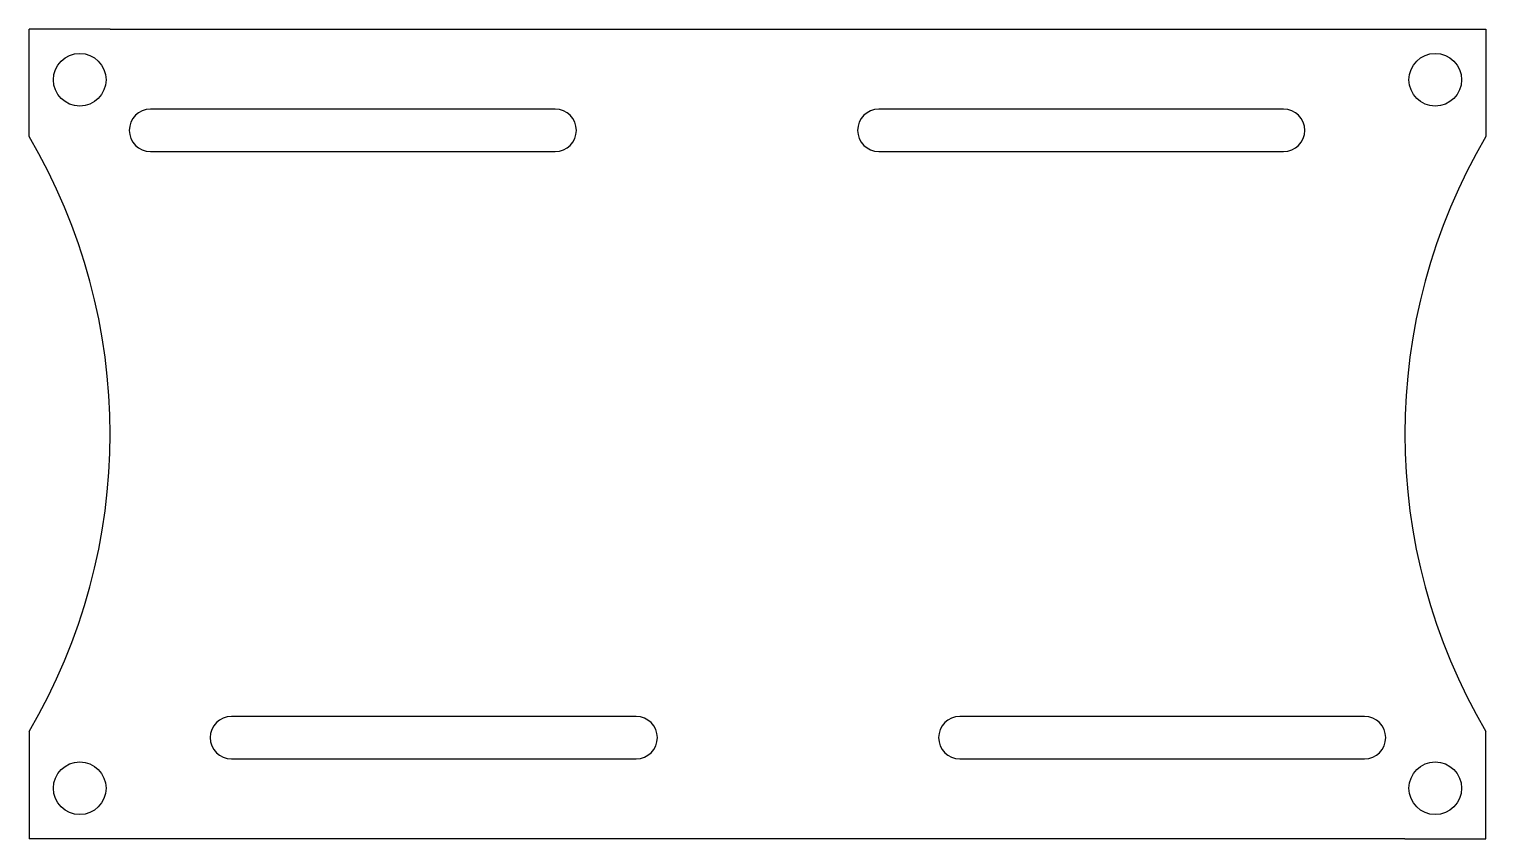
# Model space of a CAD drawing. Header units: millimetres. Extents: x -36 to 36, y -20 to 20.
import ezdxf

# ---------------------------------------------------------------- set-up
doc = ezdxf.new("R2010")
doc.units = ezdxf.units.MM
doc.layers.add('Sketch004', color=7, linetype='CONTINUOUS')

msp = doc.modelspace()

# ---------------------------------------------------------------- linework, layer by layer
at = {"layer": 'Sketch004'}
for p, q in [((-36, 14.6969), (-36, 20)), ((-32, 20), (-36, 20)), ((-32, 20), (32, 20)), ((32, 20), (36, 20)), ((36, 20), (36, 14.6969)), ((-10, 16.05), (-30, 16.05)), ((26, 16.05), (6, 16.05)), ((-30, 13.95), (-10, 13.95)), ((6, 13.95), (26, 13.95)), ((-6, -13.95), (-26, -13.95)), ((30, -13.95), (10, -13.95)), ((-36, -14.6969), (-36, -20)), ((36, -20), (36, -14.6969)), ((-26, -16.05), (-6, -16.05)), ((10, -16.05), (30, -16.05)), ((-32, -20), (-36, -20)), ((32, -20), (-32, -20)), ((32, -20), (36, -20))]:
    msp.add_line(p, q, dxfattribs=at)
for centre in [(-33.5, 17.5), (33.5, 17.5), (-33.5, -17.5), (33.5, -17.5)]:
    msp.add_circle(centre, 1.3, dxfattribs=at)
for centre, radius, start, end in [((-30, 15), 1.05, 90, -90), ((-10, 15), 1.05, -90, 90), ((6, 15), 1.05, 90, -90), ((26, 15), 1.05, -90, 90), ((-61, 0), 29, -30.4503, 30.4503), ((61, 0), 29, 149.55, -149.55), ((-26, -15), 1.05, 90, -90), ((-6, -15), 1.05, -90, 90), ((10, -15), 1.05, 90, -90), ((30, -15), 1.05, -90, 90)]:
    msp.add_arc(centre, radius, start, end, dxfattribs=at)

doc.saveas('drawing.dxf')
